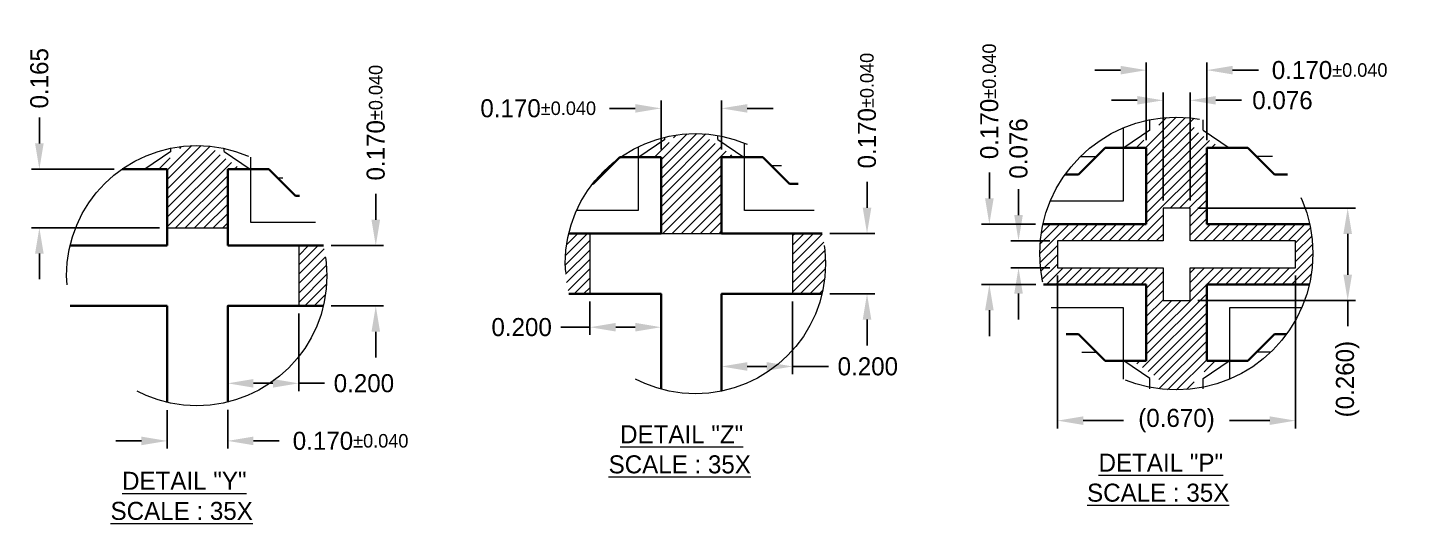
# Model space of a CAD drawing. Extents: x 1233.2 to 1248.2, y -290.9 to -284.5.
# Drawn here: x 1244.312 to 1248.183, y -289.07 to -287.673 of the extents above; entities that cross this region are included whole.
import ezdxf

# ---------------------------------------------------------------- set-up
doc = ezdxf.new("R2010")
doc.units = 0
doc.header["$LTSCALE"] = 3
doc.header["$MEASUREMENT"] = 0
doc.linetypes.add('HIDDEN', pattern=[0.375, 0.25, -0.125])
doc.linetypes.add('PHANTOM', pattern=[2.5, 1.25, -0.25, 0.25, -0.25, 0.25, -0.25])
for name, color, linetype, lineweight in [('DETAIL', 6, 'HIDDEN', 15), ('DIM', 4, 'Continuous', 13), ('FULL METAL', 33, 'HIDDEN', 15), ('HATCH', 8, 'Continuous', 5), ('HIDN', 6, 'HIDDEN', 15), ('HIDN2', 3, 'HIDDEN', 15), ('OBJ2', 30, 'Continuous', 30), ('OBJ3', 40, 'Continuous', 30), ('OBJ4', 7, 'Continuous', 30), ('PHANTOM', 5, 'PHANTOM', 15), ('SAW', 2, 'HIDDEN', 15), ('TEXT', 2, 'Continuous', 20)]:
    doc.layers.add(name, color=color, linetype=linetype, lineweight=lineweight)
doc.dimstyles.new('3DEC X 35', dxfattribs={"dimscale": 0.028571, "dimtxt": 1.778, "dimasz": 2.54, "dimexe": 0.762, "dimexo": 0.762, "dimgap": 0.762, "dimtad": 0, "dimdec": 3, "dimzin": 0, "dimdsep": 46, "dimtxsty": 'Standard', "dimcen": 0, "dimadec": 0, "dimazin": 0, "dimtfac": 1, "dimtdec": 3, "dimtofl": 0, "dimtmove": 0, "dimatfit": 3, "dimfxl": 1, "dimtolj": 1, "dimtzin": 0, "dimarcsym": 0})

# ---------------------------------------------------------------- blocks, each defined once
blk = doc.blocks.new('*D22')
at = {"layer": 'Defpoints', "color": 0, "transparency": 16777216}
for p in [(1680.8979, -377.0571), (1681.1305, -377.0571), (1681.2577, -377.2221)]:
    blk.add_point(p, dxfattribs=at)
at = {"layer": 'DIM', "color": 0, "lineweight": -2, "transparency": 16777216}
for p, q in [((1680.8979, -376.9845), (1680.8979, -376.912)), ((1681.1088, -377.0571), (1680.8761, -377.0571)), ((1681.236, -377.2221), (1680.8761, -377.2221)), ((1680.8979, -377.2947), (1680.8979, -377.3673))]:
    blk.add_line(p, q, dxfattribs=at)
at = {"layer": 'DIM', "color": 0, "transparency": 16777216}
for points in [[(1680.8858, -376.9845), (1680.91, -376.9845), (1680.8979, -377.0571)], [(1680.8858, -377.2947), (1680.91, -377.2947), (1680.8979, -377.2221)]]:
    blk.add_solid(points, dxfattribs=at)
at = {"layer": 'DIM', "color": 0, "transparency": 16777216, "insert": (1680.8979, -376.8013), "char_height": 0.0508, "attachment_point": 5, "rotation": 90}
blk.add_mtext('\\A1;0.165', dxfattribs=at)
blk = doc.blocks.new('*D23')
at = {"layer": 'Defpoints', "color": 0, "transparency": 16777216}
for p in [(1681.2577, -377.7138), (1681.4277, -377.7129), (1681.4277, -377.8222)]:
    blk.add_point(p, dxfattribs=at)
at = {"layer": 'DIM', "color": 0, "lineweight": -2, "transparency": 16777216}
for p, q in [((1681.2577, -377.7356), (1681.2577, -377.844)), ((1681.4277, -377.7347), (1681.4277, -377.844)), ((1681.1852, -377.8222), (1681.1126, -377.8222)), ((1681.5003, -377.8222), (1681.5729, -377.8222))]:
    blk.add_line(p, q, dxfattribs=at)
at = {"layer": 'DIM', "color": 0, "transparency": 16777216}
for points in [[(1681.1852, -377.8101), (1681.1852, -377.8343), (1681.2577, -377.8222)], [(1681.5003, -377.8101), (1681.5003, -377.8343), (1681.4277, -377.8222)]]:
    blk.add_solid(points, dxfattribs=at)
at = {"layer": 'DIM', "color": 0, "transparency": 16777216, "insert": (1681.7735, -377.8222), "char_height": 0.0508, "attachment_point": 5}
blk.add_mtext('\\A1;0.170{\\H0.038100;±0.040}', dxfattribs=at)
blk = doc.blocks.new('*D24')
at = {"layer": 'Defpoints', "color": 0, "transparency": 16777216}
for p in [(1681.6971, -377.2721), (1681.8444, -377.2721), (1681.6971, -377.4421)]:
    blk.add_point(p, dxfattribs=at)
at = {"layer": 'DIM', "color": 0, "lineweight": -2, "transparency": 16777216}
for p, q in [((1681.8444, -377.1995), (1681.8444, -377.127)), ((1681.7189, -377.2721), (1681.8662, -377.2721)), ((1681.7189, -377.4421), (1681.8662, -377.4421)), ((1681.8444, -377.5147), (1681.8444, -377.5873))]:
    blk.add_line(p, q, dxfattribs=at)
at = {"layer": 'DIM', "color": 0, "transparency": 16777216}
for points in [[(1681.8323, -377.1995), (1681.8565, -377.1995), (1681.8444, -377.2721)], [(1681.8323, -377.5147), (1681.8565, -377.5147), (1681.8444, -377.4421)]]:
    blk.add_solid(points, dxfattribs=at)
at = {"layer": 'DIM', "color": 0, "transparency": 16777216, "insert": (1681.8444, -376.9263), "char_height": 0.0508, "attachment_point": 5, "rotation": 90}
blk.add_mtext('\\A1;0.170{\\H0.038100;±0.040}', dxfattribs=at)
blk = doc.blocks.new('*D25')
at = {"layer": 'Defpoints', "color": 0, "transparency": 16777216}
for p in [(1681.4277, -377.4421), (1681.6277, -377.4421), (1681.6277, -377.6601)]:
    blk.add_point(p, dxfattribs=at)
at = {"layer": 'DIM', "color": 0, "lineweight": -2, "transparency": 16777216}
for p, q in [((1681.4277, -377.4639), (1681.4277, -377.6819)), ((1681.6277, -377.4639), (1681.6277, -377.6819)), ((1681.5003, -377.6601), (1681.5552, -377.6601)), ((1681.6277, -377.6601), (1681.7003, -377.6601))]:
    blk.add_line(p, q, dxfattribs=at)
at = {"layer": 'DIM', "color": 0, "transparency": 16777216}
for points in [[(1681.5003, -377.648), (1681.5003, -377.6722), (1681.4277, -377.6601)], [(1681.5552, -377.648), (1681.5552, -377.6722), (1681.6277, -377.6601)]]:
    blk.add_solid(points, dxfattribs=at)
at = {"layer": 'DIM', "color": 0, "transparency": 16777216, "insert": (1681.811, -377.6601), "char_height": 0.0508, "attachment_point": 5}
blk.add_mtext('\\A1;0.200', dxfattribs=at)
blk = doc.blocks.new('*D26')
at = {"layer": 'Defpoints', "color": 0, "transparency": 16777216}
for p in [(1682.4471, -377.4082), (1682.6471, -377.4082), (1682.4471, -377.5021)]:
    blk.add_point(p, dxfattribs=at)
at = {"layer": 'DIM', "color": 0, "lineweight": -2, "transparency": 16777216}
for p, q in [((1682.4471, -377.43), (1682.4471, -377.5238)), ((1682.6471, -377.43), (1682.6471, -377.5238)), ((1682.4471, -377.5021), (1682.3655, -377.5021)), ((1682.5746, -377.5021), (1682.5197, -377.5021))]:
    blk.add_line(p, q, dxfattribs=at)
at = {"layer": 'DIM', "color": 0, "transparency": 16777216}
for points in [[(1682.5197, -377.49), (1682.5197, -377.5142), (1682.4471, -377.5021)], [(1682.5746, -377.49), (1682.5746, -377.5142), (1682.6471, -377.5021)]]:
    blk.add_solid(points, dxfattribs=at)
at = {"layer": 'DIM', "color": 0, "transparency": 16777216, "insert": (1682.2548, -377.5021), "char_height": 0.0508, "attachment_point": 5}
blk.add_mtext('\\A1;0.200', dxfattribs=at)
blk = doc.blocks.new('*D27')
at = {"layer": 'Defpoints', "color": 0, "transparency": 16777216}
for p in [(1683.1, -377.2382), (1683.2265, -377.2382), (1683.0999, -377.4082)]:
    blk.add_point(p, dxfattribs=at)
at = {"layer": 'DIM', "color": 0, "lineweight": -2, "transparency": 16777216}
for p, q in [((1683.2265, -377.1656), (1683.2265, -377.0931)), ((1683.1217, -377.2382), (1683.2483, -377.2382)), ((1683.1217, -377.4082), (1683.2483, -377.4082)), ((1683.2265, -377.4808), (1683.2265, -377.5533))]:
    blk.add_line(p, q, dxfattribs=at)
at = {"layer": 'DIM', "color": 0, "transparency": 16777216}
for points in [[(1683.2144, -377.1656), (1683.2386, -377.1656), (1683.2265, -377.2382)], [(1683.2144, -377.4808), (1683.2386, -377.4808), (1683.2265, -377.4082)]]:
    blk.add_solid(points, dxfattribs=at)
at = {"layer": 'DIM', "color": 0, "transparency": 16777216, "insert": (1683.2265, -376.8924), "char_height": 0.0508, "attachment_point": 5, "rotation": 90}
blk.add_mtext('\\A1;0.170{\\H0.038100;±0.040}', dxfattribs=at)
blk = doc.blocks.new('*D28')
at = {"layer": 'Defpoints', "color": 0, "transparency": 16777216}
for p in [(1682.6471, -376.886), (1682.6471, -377.0232), (1682.8171, -377.0232)]:
    blk.add_point(p, dxfattribs=at)
at = {"layer": 'DIM', "color": 0, "lineweight": -2, "transparency": 16777216}
for p, q in [((1682.6471, -377.0014), (1682.6471, -376.8643)), ((1682.8171, -377.0014), (1682.8171, -376.8643)), ((1682.5746, -376.886), (1682.502, -376.886)), ((1682.8897, -376.886), (1682.9623, -376.886))]:
    blk.add_line(p, q, dxfattribs=at)
at = {"layer": 'DIM', "color": 0, "transparency": 16777216}
for points in [[(1682.5746, -376.874), (1682.5746, -376.8981), (1682.6471, -376.886)], [(1682.8897, -376.874), (1682.8897, -376.8981), (1682.8171, -376.886)]]:
    blk.add_solid(points, dxfattribs=at)
at = {"layer": 'DIM', "color": 0, "transparency": 16777216, "insert": (1682.3014, -376.886), "char_height": 0.0508, "attachment_point": 5}
blk.add_mtext('\\A1;0.170{\\H0.038100;±0.040}', dxfattribs=at)
blk = doc.blocks.new('*D29')
at = {"layer": 'Defpoints', "color": 0, "transparency": 16777216}
for p in [(1682.8171, -377.4082), (1683.0171, -377.4082), (1683.0171, -377.6126)]:
    blk.add_point(p, dxfattribs=at)
at = {"layer": 'DIM', "color": 0, "lineweight": -2, "transparency": 16777216}
for p, q in [((1682.8171, -377.43), (1682.8171, -377.6343)), ((1683.0171, -377.43), (1683.0171, -377.6343)), ((1682.8897, -377.6126), (1682.9446, -377.6126)), ((1683.0171, -377.6126), (1683.1182, -377.6126))]:
    blk.add_line(p, q, dxfattribs=at)
at = {"layer": 'DIM', "color": 0, "transparency": 16777216}
for points in [[(1682.8897, -377.6005), (1682.8897, -377.6247), (1682.8171, -377.6126)], [(1682.9446, -377.6005), (1682.9446, -377.6247), (1683.0171, -377.6126)]]:
    blk.add_solid(points, dxfattribs=at)
at = {"layer": 'DIM', "color": 0, "transparency": 16777216, "insert": (1683.2288, -377.6126), "char_height": 0.0508, "attachment_point": 5}
blk.add_mtext('\\A1;0.200', dxfattribs=at)
blk = doc.blocks.new('*D30')
at = {"layer": 'Defpoints', "color": 0, "transparency": 16777216}
for p in [(1684.1353, -376.8633), (1684.0593, -377.1669), (1684.1353, -377.1669)]:
    blk.add_point(p, dxfattribs=at)
at = {"layer": 'DIM', "color": 0, "lineweight": -2, "transparency": 16777216}
for p, q in [((1683.9867, -376.8633), (1683.9142, -376.8633)), ((1684.0593, -377.1452), (1684.0593, -376.8416)), ((1684.1353, -377.1452), (1684.1353, -376.8416)), ((1684.2079, -376.8633), (1684.2805, -376.8633))]:
    blk.add_line(p, q, dxfattribs=at)
at = {"layer": 'DIM', "color": 0, "transparency": 16777216}
for points in [[(1683.9867, -376.8513), (1683.9867, -376.8754), (1684.0593, -376.8633)], [(1684.2079, -376.8513), (1684.2079, -376.8754), (1684.1353, -376.8633)]]:
    blk.add_solid(points, dxfattribs=at)
at = {"layer": 'DIM', "color": 0, "transparency": 16777216, "insert": (1684.3954, -376.8633), "char_height": 0.0508, "attachment_point": 5}
blk.add_mtext('\\A1;0.076', dxfattribs=at)
blk = doc.blocks.new('*D31')
at = {"layer": 'Defpoints', "color": 0, "transparency": 16777216}
for p in [(1684.1823, -376.7784), (1684.0123, -376.9969), (1684.1823, -376.9969)]:
    blk.add_point(p, dxfattribs=at)
at = {"layer": 'DIM', "color": 0, "lineweight": -2, "transparency": 16777216}
for p, q in [((1683.9397, -376.7784), (1683.8672, -376.7784)), ((1684.0123, -376.9752), (1684.0123, -376.7566)), ((1684.1823, -376.9752), (1684.1823, -376.7566)), ((1684.2549, -376.7784), (1684.3275, -376.7784))]:
    blk.add_line(p, q, dxfattribs=at)
at = {"layer": 'DIM', "color": 0, "transparency": 16777216}
for points in [[(1683.9397, -376.7663), (1683.9397, -376.7905), (1684.0123, -376.7784)], [(1684.2549, -376.7663), (1684.2549, -376.7905), (1684.1823, -376.7784)]]:
    blk.add_solid(points, dxfattribs=at)
at = {"layer": 'DIM', "color": 0, "transparency": 16777216, "insert": (1684.5281, -376.7784), "char_height": 0.0508, "attachment_point": 5}
blk.add_mtext('\\A1;0.170{\\H0.038100;±0.040}', dxfattribs=at)
blk = doc.blocks.new('*D32')
at = {"layer": 'Defpoints', "color": 0, "transparency": 16777216}
for p in [(1683.6528, -377.2589), (1683.7623, -377.2589), (1683.7623, -377.3349)]:
    blk.add_point(p, dxfattribs=at)
at = {"layer": 'DIM', "color": 0, "lineweight": -2, "transparency": 16777216}
for p, q in [((1683.6528, -377.1864), (1683.6528, -377.1138)), ((1683.7405, -377.2589), (1683.631, -377.2589)), ((1683.7405, -377.3349), (1683.631, -377.3349)), ((1683.6528, -377.4075), (1683.6528, -377.4801))]:
    blk.add_line(p, q, dxfattribs=at)
at = {"layer": 'DIM', "color": 0, "transparency": 16777216}
for points in [[(1683.6407, -377.1864), (1683.6649, -377.1864), (1683.6528, -377.2589)], [(1683.6407, -377.4075), (1683.6649, -377.4075), (1683.6528, -377.3349)]]:
    blk.add_solid(points, dxfattribs=at)
at = {"layer": 'DIM', "color": 0, "transparency": 16777216, "insert": (1683.6528, -376.9989), "char_height": 0.0508, "attachment_point": 5, "rotation": 90}
blk.add_mtext('\\A1;0.076', dxfattribs=at)
blk = doc.blocks.new('*D33')
at = {"layer": 'Defpoints', "color": 0, "transparency": 16777216}
for p in [(1683.5707, -377.2119), (1683.7219, -377.2119), (1683.7228, -377.3819)]:
    blk.add_point(p, dxfattribs=at)
at = {"layer": 'DIM', "color": 0, "lineweight": -2, "transparency": 16777216}
for p, q in [((1683.5707, -377.1394), (1683.5707, -377.0668)), ((1683.7001, -377.2119), (1683.5489, -377.2119)), ((1683.7011, -377.3819), (1683.5489, -377.3819)), ((1683.5707, -377.4545), (1683.5707, -377.5271))]:
    blk.add_line(p, q, dxfattribs=at)
at = {"layer": 'DIM', "color": 0, "transparency": 16777216}
for points in [[(1683.5586, -377.1394), (1683.5828, -377.1394), (1683.5707, -377.2119)], [(1683.5586, -377.4545), (1683.5828, -377.4545), (1683.5707, -377.3819)]]:
    blk.add_solid(points, dxfattribs=at)
at = {"layer": 'DIM', "color": 0, "transparency": 16777216, "insert": (1683.5707, -376.8662), "char_height": 0.0508, "attachment_point": 5, "rotation": 90}
blk.add_mtext('\\A1;0.170{\\H0.038100;±0.040}', dxfattribs=at)
blk = doc.blocks.new('*D34')
at = {"layer": 'Defpoints', "color": 0, "transparency": 16777216}
for p in [(1683.7623, -377.3349), (1684.4323, -377.3349), (1684.4323, -377.7651)]:
    blk.add_point(p, dxfattribs=at)
at = {"layer": 'DIM', "color": 0, "lineweight": -2, "transparency": 16777216}
for p, q in [((1683.7623, -377.3567), (1683.7623, -377.7868)), ((1684.4323, -377.3567), (1684.4323, -377.7868)), ((1683.8349, -377.7651), (1683.9485, -377.7651)), ((1684.3597, -377.7651), (1684.2461, -377.7651))]:
    blk.add_line(p, q, dxfattribs=at)
at = {"layer": 'DIM', "color": 0, "transparency": 16777216}
for points in [[(1683.8349, -377.753), (1683.8349, -377.7772), (1683.7623, -377.7651)], [(1684.3597, -377.753), (1684.3597, -377.7772), (1684.4323, -377.7651)]]:
    blk.add_solid(points, dxfattribs=at)
at = {"layer": 'DIM', "color": 0, "transparency": 16777216, "insert": (1684.0973, -377.7651), "char_height": 0.0508, "attachment_point": 5}
blk.add_mtext('\\A1;(0.670)', dxfattribs=at)
blk = doc.blocks.new('*D35')
at = {"layer": 'Defpoints', "color": 0, "transparency": 16777216}
for p in [(1684.1353, -377.1669), (1684.5789, -377.1669), (1684.1353, -377.4269)]:
    blk.add_point(p, dxfattribs=at)
at = {"layer": 'DIM', "color": 0, "lineweight": -2, "transparency": 16777216}
for p, q in [((1684.1571, -377.1669), (1684.6007, -377.1669)), ((1684.5789, -377.2395), (1684.5789, -377.3544)), ((1684.1571, -377.4269), (1684.6007, -377.4269)), ((1684.5789, -377.4269), (1684.5789, -377.4995))]:
    blk.add_line(p, q, dxfattribs=at)
at = {"layer": 'DIM', "color": 0, "transparency": 16777216}
for points in [[(1684.5669, -377.2395), (1684.591, -377.2395), (1684.5789, -377.1669)], [(1684.5669, -377.3544), (1684.591, -377.3544), (1684.5789, -377.4269)]]:
    blk.add_solid(points, dxfattribs=at)
at = {"layer": 'DIM', "color": 0, "transparency": 16777216, "insert": (1684.5789, -377.6483), "char_height": 0.0508, "attachment_point": 5, "rotation": 90}
blk.add_mtext('\\A1;(0.260)', dxfattribs=at)

msp = doc.modelspace()

# ---------------------------------------------------------------- hatches: boundary and pattern name
at = {"layer": 'HATCH'}
h = msp.add_hatch(dxfattribs=at)
h.set_pattern_fill('ANSI31', color=256, scale=0.15)
h.set_pattern_definition([(45, (1257.69934, -272.652265), (-0.013258252, 0.013258252), [])])
h.paths.add_polyline_path([(1247.5944, -287.9617), (1247.5944, -287.9288, 0.065371), (1247.4944, -287.9287), (1247.4944, -287.9617), (1247.4214, -288.0117), (1247.4594, -288.0117), (1247.4594, -288.2267), (1247.169, -288.2267, 0.054416), (1247.1599, -288.3095, 0.057283), (1247.1699, -288.3967), (1247.4594, -288.3967), (1247.4594, -288.6117), (1247.4214, -288.6117), (1247.4944, -288.6617), (1247.4944, -288.6904, 0.065371), (1247.5944, -288.6903), (1247.5944, -288.6617), (1247.6674, -288.6117), (1247.6294, -288.6117), (1247.6294, -288.3967), (1247.918, -288.3967, 0.057283), (1247.9281, -288.3095, 0.054416), (1247.919, -288.2267), (1247.6294, -288.2267), (1247.6294, -288.0117), (1247.6674, -288.0117)])
h.paths.add_polyline_path([(1247.5824, -288.1817), (1247.5824, -288.2737), (1247.8794, -288.2737), (1247.8794, -288.3497), (1247.5824, -288.3497), (1247.5824, -288.4417), (1247.5064, -288.4417), (1247.5064, -288.3497), (1247.2094, -288.3497), (1247.2094, -288.2737), (1247.5064, -288.2737), (1247.5064, -288.1817)], flags=16)
h = msp.add_hatch(dxfattribs=at)
h.set_pattern_fill('ANSI31', color=256, scale=0.15)
h.set_pattern_definition([(45, (1259.15142, -272.734564), (-0.013258252, 0.013258252), [])])
h.paths.add_polyline_path([(1246.2643, -288.038), (1246.3023, -288.038), (1246.2293, -287.988), (1246.2293, -287.9736, 0.068606), (1246.1293, -287.9768), (1246.1293, -287.988), (1246.0563, -288.038), (1246.0943, -288.038), (1246.0943, -288.253), (1246.2643, -288.253)])
h.paths.add_polyline_path([(1245.8943, -288.253), (1245.8344, -288.253, 0.058565), (1245.8245, -288.3379, 0.058661), (1245.8345, -288.423), (1245.8943, -288.423)])
h.paths.add_polyline_path([(1246.5571, -288.3379, 0.058565), (1246.5471, -288.253), (1246.4643, -288.253), (1246.4643, -288.423), (1246.547, -288.423, 0.058661)])
h = msp.add_hatch(dxfattribs=at)
h.set_pattern_fill('ANSI31', color=256, scale=0.15)
h.set_pattern_definition([(45, (1261.238346, -272.734564), (-0.013258252, 0.013258252), [])])
h.paths.add_polyline_path([(1244.8748, -288.0719), (1244.9128, -288.0719), (1244.8398, -288.0219), (1244.8398, -288.0092, 0.068572), (1244.7398, -288.0087), (1244.7398, -288.0219), (1244.6668, -288.0719), (1244.7048, -288.0719), (1244.7048, -288.2369), (1244.8748, -288.2369)])
h.paths.add_polyline_path([(1245.1542, -288.3718, 0.058565), (1245.1442, -288.2869), (1245.0748, -288.2869), (1245.0748, -288.4569), (1245.1442, -288.4569, 0.058661)])

# ---------------------------------------------------------------- linework, layer by layer
at = {"layer": 'DETAIL'}
for centre, radius in [((1247.544, -288.3095), 0.3841), ((1246.1908, -288.3379), 0.3663), ((1244.7879, -288.3718), 0.3663)]:
    msp.add_circle(centre, radius, dxfattribs=at)
at = {"layer": 'FULL METAL'}
msp.add_lwpolyline([(1247.2094, -288.3497), (1247.5064, -288.3497), (1247.5064, -288.4417), (1247.5824, -288.4417), (1247.5824, -288.3497), (1247.8794, -288.3497), (1247.8794, -288.2737), (1247.5824, -288.2737), (1247.5824, -288.1817), (1247.5064, -288.1817), (1247.5064, -288.2737), (1247.2094, -288.2737)], close=True, dxfattribs=at)
at = {"layer": 'HIDN'}
for p, q in [((1245.9487, -288.063), (1245.9533, -288.063)), ((1246.4328, -288.063), (1246.4053, -288.063)), ((1247.2737, -288.0367), (1247.3184, -288.0367)), ((1247.8143, -288.0367), (1247.7704, -288.0367)), ((1245.03, -288.0969), (1245.0158, -288.0969)), ((1247.2781, -288.5867), (1247.3184, -288.5867)), ((1247.8099, -288.5867), (1247.7704, -288.5867))]:
    msp.add_line(p, q, dxfattribs=at)
at = {"layer": 'HIDN2'}
for p, q in [((1244.7048, -288.2369), (1244.8748, -288.2369)), ((1245.8943, -288.423), (1245.8943, -288.253)), ((1246.0943, -288.253), (1246.2643, -288.253)), ((1246.4643, -288.253), (1246.4643, -288.423)), ((1245.0748, -288.2869), (1245.0748, -288.4569))]:
    msp.add_line(p, q, dxfattribs=at)
at = {"layer": 'OBJ2'}
for p, q in [((1247.3434, -288.0117), (1247.2684, -288.0867)), ((1247.3434, -288.0117), (1247.3944, -288.0117)), ((1247.7454, -288.0117), (1247.6944, -288.0117)), ((1247.7454, -288.0117), (1247.8204, -288.0867)), ((1245.9783, -288.038), (1245.9033, -288.113)), ((1245.9783, -288.038), (1246.0293, -288.038)), ((1246.3803, -288.038), (1246.3293, -288.038)), ((1246.3803, -288.038), (1246.4553, -288.113)), ((1244.9908, -288.0719), (1244.9398, -288.0719)), ((1244.9908, -288.0719), (1245.0658, -288.1469)), ((1247.2312, -288.0867), (1247.2684, -288.0867)), ((1247.8568, -288.0867), (1247.8204, -288.0867)), ((1245.9017, -288.113), (1245.9033, -288.113)), ((1246.4799, -288.113), (1246.4553, -288.113)), ((1245.077, -288.1469), (1245.0658, -288.1469)), ((1247.2343, -288.5367), (1247.2684, -288.5367)), ((1247.3434, -288.6117), (1247.2684, -288.5367)), ((1247.7454, -288.6117), (1247.8204, -288.5367)), ((1247.8537, -288.5367), (1247.8204, -288.5367)), ((1247.3434, -288.6117), (1247.3944, -288.6117)), ((1247.7454, -288.6117), (1247.6944, -288.6117))]:
    msp.add_line(p, q, dxfattribs=at)
at = {"layer": 'OBJ3'}
for p, q in [((1244.5776, -288.0719), (1244.7048, -288.0719)), ((1244.7048, -288.2869), (1244.7048, -288.0719)), ((1244.4316, -288.2869), (1244.7048, -288.2869)), ((1244.4316, -288.4569), (1244.7048, -288.4569)), ((1244.7048, -288.7286), (1244.7048, -288.4569))]:
    msp.add_line(p, q, dxfattribs=at)
for points in [[(1245.8345, -288.423), (1246.0943, -288.423), (1246.0943, -288.6913)], [(1246.2643, -288.6967), (1246.2643, -288.423), (1246.547, -288.423)], [(1244.8748, -288.7276), (1244.8748, -288.4569), (1245.1442, -288.4569)]]:
    msp.add_lwpolyline(points, dxfattribs=at)
at = {"layer": 'OBJ4'}
for p, q in [((1247.3944, -288.0117), (1247.4594, -288.0117)), ((1247.4594, -288.2267), (1247.4594, -288.0117)), ((1247.6294, -288.2267), (1247.6294, -288.0117)), ((1247.6944, -288.0117), (1247.6294, -288.0117)), ((1246.0293, -288.038), (1246.0943, -288.038)), ((1246.0943, -288.253), (1246.0943, -288.038)), ((1246.2643, -288.253), (1246.2643, -288.038)), ((1246.3293, -288.038), (1246.2643, -288.038)), ((1244.8748, -288.2869), (1244.8748, -288.0719)), ((1244.9398, -288.0719), (1244.8748, -288.0719)), ((1246.0943, -288.253), (1245.8344, -288.253)), ((1246.5471, -288.253), (1246.2643, -288.253)), ((1247.4594, -288.2267), (1247.169, -288.2267)), ((1247.919, -288.2267), (1247.6294, -288.2267)), ((1245.1442, -288.2869), (1244.8748, -288.2869)), ((1247.1699, -288.3967), (1247.4594, -288.3967)), ((1247.4594, -288.6117), (1247.4594, -288.3967)), ((1247.6294, -288.3967), (1247.918, -288.3967)), ((1247.6294, -288.6117), (1247.6294, -288.3967)), ((1247.3944, -288.6117), (1247.4594, -288.6117)), ((1247.6944, -288.6117), (1247.6294, -288.6117))]:
    msp.add_line(p, q, dxfattribs=at)
at = {"layer": 'PHANTOM'}
for points in [[(1247.3944, -287.9558), (1247.3944, -288.1617), (1247.1895, -288.1617)], [(1246.0293, -288.0091), (1246.0293, -288.188), (1245.8565, -288.188)], [(1246.525, -288.188), (1246.3293, -288.188), (1246.3293, -287.9988)], [(1245.1221, -288.2219), (1244.9398, -288.2219), (1244.9398, -288.0385)], [(1247.1913, -288.4617), (1247.3944, -288.4617), (1247.3944, -288.6633)], [(1247.6944, -288.6629), (1247.6944, -288.4617), (1247.8966, -288.4617)]]:
    msp.add_lwpolyline(points, dxfattribs=at)
at = {"layer": 'SAW'}
for p, q in [((1247.4694, -287.9617), (1247.4694, -287.9328)), ((1247.6194, -287.9617), (1247.6194, -287.933)), ((1246.1043, -287.988), (1246.1043, -287.982)), ((1246.2543, -287.988), (1246.2543, -287.9771)), ((1247.4694, -287.9617), (1247.3964, -288.0117)), ((1247.6194, -287.9617), (1247.6924, -288.0117)), ((1244.7148, -288.0219), (1244.6418, -288.0719)), ((1244.7148, -288.0219), (1244.7148, -288.0129)), ((1244.8648, -288.0219), (1244.8648, -288.0137)), ((1244.8648, -288.0219), (1244.9378, -288.0719)), ((1246.1043, -287.988), (1246.0313, -288.038)), ((1246.2543, -287.988), (1246.3273, -288.038)), ((1247.4694, -288.6617), (1247.3964, -288.6117)), ((1247.6194, -288.6617), (1247.6924, -288.6117)), ((1247.4694, -288.6904), (1247.4694, -288.6617)), ((1247.6194, -288.6903), (1247.6194, -288.6617))]:
    msp.add_line(p, q, dxfattribs=at)

# ---------------------------------------------------------------- texts
at = {"layer": 'TEXT'}
for s, p in [('%%UDETAIL "Z"', (1245.9789, -288.8437)), ('%%USCALE : 35X', (1245.9466, -288.9284)), ('%%UDETAIL "P"', (1247.3251, -288.9235)), ('%%UDETAIL "Y"', (1244.5777, -288.9747)), ('%%USCALE : 35X', (1247.2927, -289.0081)), ('%%USCALE : 35X', (1244.5453, -289.0594))]:
    msp.add_text(s, height=0.0508, dxfattribs=at).set_placement(p)

# ---------------------------------------------------------------- dimensions: what is measured, and where the dimension line sits
at = {"layer": 'DIM'}
for base, p1, p2, override, picture, middle in [((1247.0178, -288.2267), (1247.1699, -288.3967), (1247.169, -288.2267), {"dimtol": 1, "dimtp": 0.04, "dimtm": 0.04, "dimtfac": 0.75}, '*D33', (1247.0178, -287.8809)), ((1246.6736, -288.253), (1246.547, -288.423), (1246.5471, -288.253), {"dimtol": 1, "dimtp": 0.04, "dimtm": 0.04, "dimtfac": 0.75}, '*D27', (1246.6736, -287.9072)), ((1245.2915, -288.2869), (1245.1442, -288.4569), (1245.1442, -288.2869), {"dimgap": 0.762, "dimtol": 1, "dimlim": 0, "dimtp": 0.04, "dimtm": 0.04, "dimtfac": 0.75}, '*D24', (1245.2915, -287.9411))]:
    dim = msp.add_linear_dim(base=base, p1=p1, p2=p2, angle=90, dimstyle='3DEC X 35', override=override, dxfattribs=at)
    dim.commit()
    dim.dimension.update_dxf_attribs({"geometry": picture, "text_midpoint": middle, "insert": (-436.5529, 88.9852)})
for base, p1, p2, picture, middle in [((1244.345, -288.0719), (1244.7048, -288.2369), (1244.5776, -288.0719), '*D22', (1244.345, -287.8161)), ((1247.0999, -288.2737), (1247.2094, -288.3497), (1247.2094, -288.2737), '*D32', (1247.0999, -288.0136))]:
    dim = msp.add_linear_dim(base=base, p1=p1, p2=p2, angle=90, dimstyle='3DEC X 35', dxfattribs=at)
    dim.commit()
    dim.dimension.update_dxf_attribs({"geometry": picture, "text_midpoint": middle, "insert": (-436.5529, 88.9852)})
for base, p1, p2, override, picture, middle in [((1247.6294, -287.7931), (1247.4594, -288.0117), (1247.6294, -288.0117), {"dimgap": 0.762, "dimtol": 1, "dimlim": 0, "dimtp": 0.04, "dimtm": 0.04, "dimtfac": 0.75}, '*D31', (1247.9752, -287.7931)), ((1246.0943, -287.9008), (1246.2643, -288.038), (1246.0943, -288.038), {"dimtol": 1, "dimtp": 0.04, "dimtm": 0.04, "dimtfac": 0.75}, '*D28', (1245.7485, -287.9008)), ((1244.8748, -288.837), (1244.7048, -288.7286), (1244.8748, -288.7276), {"dimtol": 1, "dimtp": 0.04, "dimtm": 0.04, "dimtfac": 0.75}, '*D23', (1245.2206, -288.837))]:
    dim = msp.add_linear_dim(base=base, p1=p1, p2=p2, dimstyle='3DEC X 35', override=override, dxfattribs=at)
    dim.commit()
    dim.dimension.update_dxf_attribs({"geometry": picture, "text_midpoint": middle, "insert": (-436.5529, 88.9852)})
for base, p1, p2, picture, middle in [((1247.5824, -287.8781), (1247.5064, -288.1817), (1247.5824, -288.1817), '*D30', (1247.8425, -287.8781)), ((1245.0748, -288.6749), (1244.8748, -288.4569), (1245.0748, -288.4569), '*D25', (1245.2581, -288.6749))]:
    dim = msp.add_linear_dim(base=base, p1=p1, p2=p2, dimstyle='3DEC X 35', dxfattribs=at)
    dim.commit()
    dim.dimension.update_dxf_attribs({"geometry": picture, "text_midpoint": middle, "insert": (-436.5529, 88.9852)})
dim = msp.add_linear_dim(base=(1248.0261, -288.1817), p1=(1247.5824, -288.4417), p2=(1247.5824, -288.1817), angle=90, text='(<>)', dimstyle='3DEC X 35', dxfattribs=at)
dim.commit()
dim.dimension.update_dxf_attribs({"geometry": '*D35', "text_midpoint": (1248.0261, -288.663), "dimtype": 128, "insert": (-436.5529, 88.9852)})
dim = msp.add_linear_dim(base=(1247.8794, -288.7798), p1=(1247.2094, -288.3497), p2=(1247.8794, -288.3497), text='(<>)', dimstyle='3DEC X 35', dxfattribs=at)
dim.commit()
dim.dimension.update_dxf_attribs({"geometry": '*D34', "text_midpoint": (1247.5444, -288.7798), "insert": (-436.5529, 88.9852)})
for base, p1, p2, picture, middle in [((1245.8943, -288.5168), (1246.0943, -288.423), (1245.8943, -288.423), '*D26', (1245.7019, -288.5168)), ((1246.4643, -288.6273), (1246.2643, -288.423), (1246.4643, -288.423), '*D29', (1246.676, -288.6273))]:
    dim = msp.add_linear_dim(base=base, p1=p1, p2=p2, dimstyle='3DEC X 35', dxfattribs=at)
    dim.commit()
    dim.dimension.update_dxf_attribs({"geometry": picture, "text_midpoint": middle, "dimtype": 128, "insert": (-436.5529, 88.9852)})

doc.saveas('drawing.dxf')
